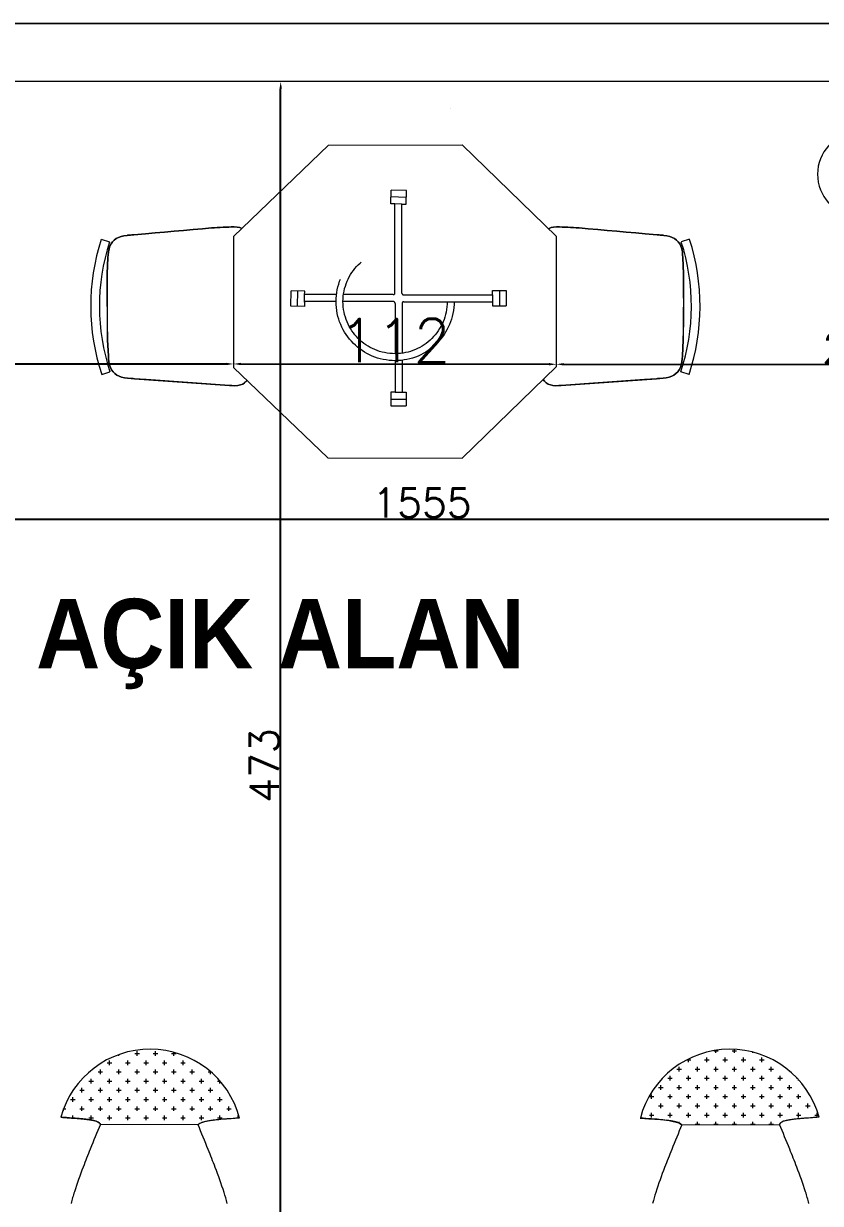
# Model space of a CAD drawing. Extents: x 3270 to 6851, y -140 to 2884.
# Drawn here: x 5213.2 to 5488.6, y 1090.2 to 1497.7 of the extents above; entities that cross this region are included whole.
import ezdxf
from ezdxf.enums import TextEntityAlignment as Align

# ---------------------------------------------------------------- set-up
doc = ezdxf.new("R2010")
doc.units = 0
doc.header["$LTSCALE"] = 20
doc.linetypes.add('ACAD_ISO03W100', pattern=[30, 12, -18])
doc.layers.get('0').update_dxf_attribs({"linetype": 'CONTINUOUS', "lineweight": 15})
doc.layers.get('DEFPOINTS').update_dxf_attribs({"linetype": 'CONTINUOUS'})
for name, color, linetype, lineweight in [('_TOLAN_gorunus 3', 251, 'CONTINUOUS', 5), ('Ö-MOBİLYA', 31, 'CONTINUOUS', 18), ('ölçü', 102, 'CONTINUOUS', 15)]:
    doc.layers.add(name, color=color, linetype=linetype, lineweight=lineweight)
doc.layers.add('Kıtc-006 Yazı 001', color=1, linetype='CONTINUOUS')
doc.layers.add('M-LAMBA', color=7, linetype='CONTINUOUS', lineweight=18, true_color=0x50ba12)
doc.styles.get("Standard").update_dxf_attribs({"font": 'txttw.shx'})
doc.styles.add('style1', font='', dxfattribs={"width": 5, "height": 5})
doc.styles.get('style1').set_extended_font_data('Arial Black')
doc.dimstyles.new('ISO-25', dxfattribs={"dimtxt": 15, "dimasz": 2.5, "dimexe": 1.25, "dimexo": 0.625, "dimtad": 1, "dimdec": 0, "dimtxsty": 'Standard', "dimcen": 2.5, "dimse1": 1, "dimse2": 1, "dimadec": 0, "dimazin": 0, "dimtfac": 1, "dimtdec": 0, "dimtmove": 0, "dimatfit": 3, "dimfxl": 1, "dimarcsym": 0})
doc.dimstyles.new('YAZI', dxfattribs={"dimtxt": 10, "dimasz": 2.5, "dimexe": 1.25, "dimexo": 0.625, "dimtad": 1, "dimdec": 0, "dimtxsty": 'Standard', "dimcen": 2.5, "dimse1": 1, "dimse2": 1, "dimclrd": 256, "dimclrt": 256, "dimadec": 0, "dimazin": 0, "dimtfac": 1, "dimtdec": 0, "dimtmove": 0, "dimatfit": 3, "dimfxl": 1, "dimarcsym": 0})

# ---------------------------------------------------------------- blocks, each defined once
blk = doc.blocks.new('*D110')
at = {"layer": 'DEFPOINTS', "color": 0, "transparency": 16777216}
for p in [(5076.14, 1380.71), (5285.74, 1380.18), (5285.74, 1380.18)]:
    blk.add_point(p, dxfattribs=at)
at = {"layer": 'ölçü', "lineweight": -2, "transparency": 16777216}
blk.add_line((5078.64, 1380.35), (5283.24, 1380.18), dxfattribs=at)
at = {"layer": 'ölçü', "transparency": 16777216}
for points in [[(5078.64, 1380.77), (5078.64, 1379.93), (5076.14, 1380.35)], [(5283.24, 1380.6), (5283.24, 1379.76), (5285.74, 1380.18)]]:
    blk.add_solid(points, dxfattribs=at)
at = {"layer": 'ölçü', "transparency": 16777216, "insert": (5180.94, 1385.89), "char_height": 10, "attachment_point": 5, "rotation": 359.9518}
blk.add_mtext('210', dxfattribs=at)
blk = doc.blocks.new('*D111')
at = {"layer": 'DEFPOINTS', "color": 0, "transparency": 16777216}
for p in [(5285.74, 1380.18), (5397.32, 1380.08), (5397.33, 1380.71)]:
    blk.add_point(p, dxfattribs=at)
at = {"layer": 'ölçü', "color": 0, "lineweight": -2, "transparency": 16777216}
blk.add_line((5288.24, 1380.18), (5394.82, 1380.09), dxfattribs=at)
at = {"layer": 'ölçü', "color": 0, "transparency": 16777216}
for points in [[(5288.24, 1380.59), (5288.24, 1379.76), (5285.74, 1380.18)], [(5394.83, 1380.5), (5394.82, 1379.67), (5397.32, 1380.08)]]:
    blk.add_solid(points, dxfattribs=at)
at = {"layer": 'ölçü', "color": 0, "transparency": 16777216, "insert": (5341.54, 1388.26), "char_height": 15, "attachment_point": 5, "rotation": 359.9518}
blk.add_mtext('112', dxfattribs=at)
blk = doc.blocks.new('*D112')
at = {"layer": 'DEFPOINTS', "color": 0, "transparency": 16777216}
for p in [(5397.33, 1380.71), (5606.93, 1379.91), (5606.92, 1377.25)]:
    blk.add_point(p, dxfattribs=at)
at = {"layer": 'ölçü', "lineweight": -2, "transparency": 16777216}
blk.add_line((5399.82, 1380.08), (5604.43, 1379.91), dxfattribs=at)
at = {"layer": 'ölçü', "transparency": 16777216}
for points in [[(5399.83, 1380.5), (5399.82, 1379.66), (5397.32, 1380.08)], [(5604.43, 1380.33), (5604.43, 1379.49), (5606.93, 1379.91)]]:
    blk.add_solid(points, dxfattribs=at)
at = {"layer": 'ölçü', "transparency": 16777216, "insert": (5502.13, 1385.62), "char_height": 10, "attachment_point": 5, "rotation": 359.9518}
blk.add_mtext('210', dxfattribs=at)
blk = doc.blocks.new('*D137')
at = {"layer": 'DEFPOINTS', "color": 0, "transparency": 16777216}
for p in [(4573.38, 1350.41), (6128.38, 1350.41), (6128.38, 1326.58)]:
    blk.add_point(p, dxfattribs=at)
at = {"layer": 'ölçü', "lineweight": -2, "transparency": 16777216}
blk.add_line((4575.88, 1326.58), (6125.88, 1326.58), dxfattribs=at)
at = {"layer": 'ölçü', "transparency": 16777216}
for points in [[(4575.88, 1327), (4575.88, 1326.16), (4573.38, 1326.58)], [(6125.88, 1327), (6125.88, 1326.16), (6128.38, 1326.58)]]:
    blk.add_solid(points, dxfattribs=at)
at = {"layer": 'ölçü', "transparency": 16777216, "insert": (5350.88, 1332.2), "char_height": 10, "attachment_point": 5}
blk.add_mtext('1555', dxfattribs=at)
blk = doc.blocks.new('*D154')
at = {"layer": 'DEFPOINTS', "color": 0, "transparency": 16777216}
for p in [(5302.05, 1477.74), (5302.05, 1477.74), (5302.05, 1005.24)]:
    blk.add_point(p, dxfattribs=at)
at = {"layer": 'ölçü', "lineweight": -2, "transparency": 16777216}
blk.add_line((5302.05, 1007.74), (5302.05, 1475.24), dxfattribs=at)
at = {"layer": 'ölçü', "transparency": 16777216}
for points in [[(5301.64, 1475.24), (5302.47, 1475.24), (5302.05, 1477.74)], [(5301.64, 1007.74), (5302.47, 1007.74), (5302.05, 1005.24)]]:
    blk.add_solid(points, dxfattribs=at)
at = {"layer": 'ölçü', "transparency": 16777216, "insert": (5296.43, 1241.49), "char_height": 10, "attachment_point": 5, "rotation": 90}
blk.add_mtext('473', dxfattribs=at)

msp = doc.modelspace()

# ---------------------------------------------------------------- linework, layer by layer
for p, q in [((4573.38, 1497.74), (6148.38, 1497.74)), ((4573.38, 1497.74), (6148.38, 1497.74)), ((6148.38, 1497.74), (4573.38, 1497.74)), ((4678.38, 1497.74), (6032.42, 1497.74)), ((6128.38, 1477.74), (4573.38, 1477.74))]:
    msp.add_line(p, q)
at = {"layer": '_TOLAN_gorunus 3'}
msp.add_line((5360.88, 1468.4), (5360.88, 1468.4), dxfattribs=at)
at = {"layer": 'M-LAMBA'}
msp.add_arc((5502.09, 1445.7), 14.52, 94.8325, 265.1545, dxfattribs=at)
at = {"layer": 'Ö-MOBİLYA'}
for p, q in [((5285.76, 1424.21), (5318.6, 1455.7)), ((5318.6, 1455.7), (5364.79, 1455.85)), ((5364.79, 1455.85), (5397.33, 1424.2)), ((5340.1, 1435.5), (5340.25, 1440.25)), ((5345.54, 1440.08), (5340.25, 1440.25)), ((5342.14, 1440.2), (5342.14, 1440.21)), ((5343.63, 1440.15), (5343.63, 1440.16)), ((5343.95, 1440.13), (5343.95, 1440.14)), ((5344.46, 1440.13), (5344.46, 1440.14)), ((5345.39, 1435.34), (5345.54, 1440.08)), ((5345.47, 1437.71), (5340.18, 1437.88)), ((5343.95, 1435.39), (5341.55, 1435.47)), ((5240.04, 1423.23, 105.84), (5242.89, 1422.31, 105.84)), ((5285.76, 1424.21), (5285.72, 1378.92)), ((5397.33, 1379.28), (5397.33, 1424.2)), ((5443.35, 1423.23, 105.84), (5440.5, 1422.31, 105.84)), ((5305.51, 1400.19), (5305.63, 1405.48)), ((5305.56, 1402.55), (5305.55, 1402.55)), ((5305.6, 1404.03), (5305.59, 1404.03)), ((5310.38, 1405.37), (5305.63, 1405.48)), ((5307.88, 1400.13), (5308, 1405.43)), ((5310.27, 1401.52), (5310.33, 1403.92)), ((5375.25, 1405.52), (5380, 1405.52)), ((5375.27, 1404.07), (5375.27, 1401.67)), ((5377.63, 1405.52), (5377.63, 1400.23)), ((5380, 1405.52), (5380, 1400.23)), ((5380, 1404.07), (5380.01, 1404.07)), ((5380, 1404.07), (5380.01, 1404.07)), ((5310.25, 1400.08), (5305.51, 1400.19)), ((5305.54, 1401.72), (5305.53, 1401.72)), ((5375.25, 1400.23), (5380, 1400.23)), ((5380, 1401.67), (5380.01, 1401.67)), ((5380, 1401.67), (5380.01, 1401.67)), ((5343.99, 1381.46), (5343.99, 1370.4)), ((5240.22, 1376.57, 105.84), (5243.06, 1377.52, 105.84)), ((5285.72, 1378.92), (5318.32, 1347.73)), ((5341.59, 1381.32), (5341.59, 1370.4)), ((5364.83, 1347.61), (5397.33, 1379.28)), ((5443.17, 1376.57, 105.84), (5440.33, 1377.52, 105.84)), ((5340.14, 1370.41), (5340.14, 1365.67)), ((5341.59, 1370.4), (5343.99, 1370.4)), ((5345.44, 1370.41), (5345.44, 1365.67)), ((5340.14, 1368.04), (5345.44, 1368.04)), ((5340.14, 1365.67), (5345.44, 1365.67)), ((5341.59, 1365.67), (5341.59, 1365.66)), ((5343.99, 1365.67), (5343.99, 1365.66)), ((5318.32, 1347.73), (5364.83, 1347.61)), ((5246.09, 1141.22), (5246.09, 1141.62)), ((5251.64, 1142.01), (5253.23, 1142.01)), ((5252.44, 1141.22), (5252.44, 1142.81)), ((5257.99, 1142.01), (5259.58, 1142.01)), ((5258.79, 1141.22), (5258.79, 1142.81)), ((5264.34, 1142.01), (5265.93, 1142.01)), ((5265.14, 1141.22), (5265.14, 1142.44)), ((5451.69, 1142.99), (5453.28, 1142.99)), ((5452.48, 1142.2), (5452.48, 1143.15)), ((5458.04, 1142.99), (5459.63, 1142.99)), ((5458.83, 1142.2), (5458.83, 1143.47)), ((5465.18, 1142.2), (5465.18, 1142.52)), ((5242.12, 1138.84), (5243.7, 1138.84)), ((5242.91, 1138.04), (5242.91, 1139.63)), ((5248.47, 1138.84), (5250.05, 1138.84)), ((5249.26, 1138.04), (5249.26, 1139.63)), ((5254.82, 1138.84), (5256.4, 1138.84)), ((5255.61, 1138.04), (5255.61, 1139.63)), ((5261.17, 1138.84), (5262.75, 1138.84)), ((5261.96, 1138.04), (5261.96, 1139.63)), ((5267.52, 1138.84), (5269.1, 1138.84)), ((5268.31, 1138.04), (5268.31, 1139.63)), ((5274.66, 1138.04), (5274.66, 1138.14)), ((5439.78, 1135.85), (5439.78, 1137.44)), ((5442.35, 1139.82), (5443.75, 1139.82)), ((5442.96, 1139.02), (5442.96, 1140.13)), ((5446.13, 1135.85), (5446.13, 1137.44)), ((5448.52, 1139.82), (5450.1, 1139.82)), ((5449.31, 1139.02), (5449.31, 1140.61)), ((5452.48, 1135.85), (5452.48, 1137.44)), ((5454.87, 1139.82), (5456.45, 1139.82)), ((5455.66, 1139.02), (5455.66, 1140.61)), ((5458.83, 1135.85), (5458.83, 1137.44)), ((5461.22, 1139.82), (5462.8, 1139.82)), ((5462.01, 1139.02), (5462.01, 1140.61)), ((5465.18, 1135.85), (5465.18, 1137.44)), ((5467.57, 1139.82), (5469.15, 1139.82)), ((5468.36, 1139.02), (5468.36, 1140.61)), ((5471.53, 1135.85), (5471.53, 1137.44)), ((5236.56, 1131.69), (5236.56, 1133.28)), ((5238.94, 1135.66), (5240.53, 1135.66)), ((5239.74, 1134.87), (5239.74, 1136.46)), ((5242.91, 1131.69), (5242.91, 1133.28)), ((5245.29, 1135.66), (5246.88, 1135.66)), ((5246.09, 1134.87), (5246.09, 1136.46)), ((5249.26, 1131.69), (5249.26, 1133.28)), ((5251.64, 1135.66), (5253.23, 1135.66)), ((5252.44, 1134.87), (5252.44, 1136.46)), ((5255.61, 1131.69), (5255.61, 1133.28)), ((5257.99, 1135.66), (5259.58, 1135.66)), ((5258.79, 1134.87), (5258.79, 1136.46)), ((5261.96, 1131.69), (5261.96, 1133.28)), ((5264.34, 1135.66), (5265.93, 1135.66)), ((5265.14, 1134.87), (5265.14, 1136.46)), ((5268.31, 1131.69), (5268.31, 1133.28)), ((5270.69, 1135.66), (5272.28, 1135.66)), ((5271.49, 1134.87), (5271.49, 1136.46)), ((5274.66, 1131.69), (5274.66, 1133.28)), ((5277.04, 1135.66), (5277.91, 1135.66)), ((5277.84, 1134.87), (5277.84, 1135.73)), ((5435.82, 1133.47), (5437.4, 1133.47)), ((5436.61, 1132.67), (5436.61, 1134.26)), ((5438.99, 1136.64), (5440.58, 1136.64)), ((5442.17, 1133.47), (5443.75, 1133.47)), ((5442.96, 1132.67), (5442.96, 1134.26)), ((5445.34, 1136.64), (5446.93, 1136.64)), ((5448.52, 1133.47), (5450.1, 1133.47)), ((5449.31, 1132.67), (5449.31, 1134.26)), ((5451.69, 1136.64), (5453.28, 1136.64)), ((5454.87, 1133.47), (5456.45, 1133.47)), ((5455.66, 1132.67), (5455.66, 1134.26)), ((5458.04, 1136.64), (5459.63, 1136.64)), ((5461.22, 1133.47), (5462.8, 1133.47)), ((5462.01, 1132.67), (5462.01, 1134.26)), ((5464.39, 1136.64), (5465.98, 1136.64)), ((5467.57, 1133.47), (5469.15, 1133.47)), ((5468.36, 1132.67), (5468.36, 1134.26)), ((5470.74, 1136.64), (5472.33, 1136.64)), ((5473.92, 1133.47), (5475.5, 1133.47)), ((5474.71, 1132.67), (5474.71, 1134.26)), ((5477.88, 1135.85), (5477.88, 1135.99)), ((5480.27, 1133.47), (5480.56, 1133.47)), ((5481.06, 1132.67), (5481.06, 1132.92)), ((5232.59, 1129.31), (5234.18, 1129.31)), ((5233.39, 1128.52), (5233.39, 1130.11)), ((5235.77, 1132.49), (5237.35, 1132.49)), ((5238.94, 1129.31), (5240.53, 1129.31)), ((5239.74, 1128.52), (5239.74, 1130.11)), ((5242.12, 1132.49), (5243.7, 1132.49)), ((5245.29, 1129.31), (5246.88, 1129.31)), ((5246.09, 1128.52), (5246.09, 1130.11)), ((5248.47, 1132.49), (5250.05, 1132.49)), ((5251.64, 1129.31), (5253.23, 1129.31)), ((5252.44, 1128.52), (5252.44, 1130.11)), ((5254.82, 1132.49), (5256.4, 1132.49)), ((5257.99, 1129.31), (5259.58, 1129.31)), ((5258.79, 1128.52), (5258.79, 1130.11)), ((5261.17, 1132.49), (5262.75, 1132.49)), ((5264.34, 1129.31), (5265.93, 1129.31)), ((5265.14, 1128.52), (5265.14, 1130.11)), ((5267.52, 1132.49), (5269.1, 1132.49)), ((5270.69, 1129.31), (5272.28, 1129.31)), ((5271.49, 1128.52), (5271.49, 1130.11)), ((5273.87, 1132.49), (5275.45, 1132.49)), ((5277.04, 1129.31), (5278.63, 1129.31)), ((5277.84, 1128.52), (5277.84, 1130.11)), ((5280.22, 1132.49), (5281.09, 1132.49)), ((5281.01, 1131.69), (5281.01, 1132.58)), ((5283.39, 1129.31), (5283.51, 1129.31)), ((5432.64, 1130.29), (5434.23, 1130.29)), ((5433.43, 1129.5), (5433.43, 1131.09)), ((5438.99, 1130.29), (5440.58, 1130.29)), ((5439.78, 1129.5), (5439.78, 1131.09)), ((5445.34, 1130.29), (5446.93, 1130.29)), ((5446.13, 1129.5), (5446.13, 1131.09)), ((5451.69, 1130.29), (5453.28, 1130.29)), ((5452.48, 1129.5), (5452.48, 1131.09)), ((5458.04, 1130.29), (5459.63, 1130.29)), ((5458.83, 1129.5), (5458.83, 1131.09)), ((5464.39, 1130.29), (5465.98, 1130.29)), ((5465.18, 1129.5), (5465.18, 1131.09)), ((5470.74, 1130.29), (5472.33, 1130.29)), ((5471.53, 1129.5), (5471.53, 1131.09)), ((5477.09, 1130.29), (5478.68, 1130.29)), ((5477.88, 1129.5), (5477.88, 1131.09)), ((5229.42, 1126.14), (5231, 1126.14)), ((5230.21, 1125.34), (5230.21, 1126.93)), ((5235.77, 1126.14), (5237.35, 1126.14)), ((5236.56, 1125.34), (5236.56, 1126.93)), ((5242.12, 1126.14), (5243.7, 1126.14)), ((5242.91, 1125.34), (5242.91, 1126.93)), ((5248.47, 1126.14), (5250.05, 1126.14)), ((5249.26, 1125.34), (5249.26, 1126.93)), ((5254.82, 1126.14), (5256.4, 1126.14)), ((5255.61, 1125.34), (5255.61, 1126.93)), ((5261.17, 1126.14), (5262.75, 1126.14)), ((5261.96, 1125.34), (5261.96, 1126.93)), ((5267.52, 1126.14), (5269.1, 1126.14)), ((5268.31, 1125.34), (5268.31, 1126.93)), ((5273.87, 1126.14), (5275.45, 1126.14)), ((5274.66, 1125.34), (5274.66, 1126.93)), ((5280.22, 1126.14), (5281.8, 1126.14)), ((5281.01, 1125.34), (5281.01, 1126.93)), ((5429.47, 1127.12), (5431.05, 1127.12)), ((5430.26, 1126.32), (5430.26, 1127.91)), ((5433.43, 1123.15), (5433.43, 1124.74)), ((5435.82, 1127.12), (5437.4, 1127.12)), ((5436.61, 1126.32), (5436.61, 1127.91)), ((5439.78, 1123.15), (5439.78, 1124.74)), ((5442.17, 1127.12), (5443.75, 1127.12)), ((5442.96, 1126.32), (5442.96, 1127.91)), ((5446.13, 1123.15), (5446.13, 1124.74)), ((5448.52, 1127.12), (5450.1, 1127.12)), ((5449.31, 1126.32), (5449.31, 1127.91)), ((5452.48, 1123.15), (5452.48, 1124.74)), ((5454.87, 1127.12), (5456.45, 1127.12)), ((5455.66, 1126.32), (5455.66, 1127.91)), ((5458.83, 1123.15), (5458.83, 1124.74)), ((5461.22, 1127.12), (5462.8, 1127.12)), ((5462.01, 1126.32), (5462.01, 1127.91)), ((5465.18, 1123.15), (5465.18, 1124.74)), ((5467.57, 1127.12), (5469.15, 1127.12)), ((5468.36, 1126.32), (5468.36, 1127.91)), ((5471.53, 1123.15), (5471.53, 1124.74)), ((5473.92, 1127.12), (5475.5, 1127.12)), ((5474.71, 1126.32), (5474.71, 1127.91)), ((5477.88, 1123.15), (5477.88, 1124.74)), ((5480.27, 1127.12), (5481.85, 1127.12)), ((5481.06, 1126.32), (5481.06, 1127.91)), ((5484.23, 1123.15), (5484.23, 1124.74)), ((5227.04, 1122.96), (5227.83, 1122.96)), ((5227.04, 1122.17), (5227.04, 1122.96)), ((5232.59, 1122.96), (5234.18, 1122.96)), ((5233.39, 1122.17), (5233.39, 1123.76)), ((5238.94, 1122.96), (5240.53, 1122.96)), ((5239.74, 1122.17), (5239.74, 1123.76)), ((5245.29, 1122.96), (5246.88, 1122.96)), ((5246.09, 1122.17), (5246.09, 1123.76)), ((5251.64, 1122.96), (5253.23, 1122.96)), ((5252.44, 1122.17), (5252.44, 1123.76)), ((5257.99, 1122.96), (5259.58, 1122.96)), ((5258.79, 1122.17), (5258.79, 1123.76)), ((5264.34, 1122.96), (5265.93, 1122.96)), ((5265.14, 1122.17), (5265.14, 1123.76)), ((5270.69, 1122.96), (5272.28, 1122.96)), ((5271.49, 1122.17), (5271.49, 1123.76)), ((5277.04, 1122.96), (5278.63, 1122.96)), ((5277.84, 1122.17), (5277.84, 1123.76)), ((5283.39, 1122.96), (5284.98, 1122.96)), ((5284.19, 1122.17), (5284.19, 1123.76)), ((5427.79, 1123.94), (5427.88, 1123.94)), ((5429.47, 1120.77), (5431.05, 1120.77)), ((5430.26, 1119.97), (5430.26, 1121.56)), ((5432.64, 1123.94), (5434.23, 1123.94)), ((5435.82, 1120.77), (5437.4, 1120.77)), ((5436.61, 1119.97), (5436.61, 1121.56)), ((5438.99, 1123.94), (5440.58, 1123.94)), ((5442.17, 1120.77), (5443.75, 1120.77)), ((5442.96, 1119.97), (5442.96, 1121.56)), ((5445.34, 1123.94), (5446.93, 1123.94)), ((5448.52, 1120.77), (5450.1, 1120.77)), ((5449.31, 1119.97), (5449.31, 1121.56)), ((5451.69, 1123.94), (5453.28, 1123.94)), ((5454.87, 1120.77), (5456.45, 1120.77)), ((5455.66, 1119.97), (5455.66, 1121.56)), ((5458.04, 1123.94), (5459.63, 1123.94)), ((5461.22, 1120.77), (5462.8, 1120.77)), ((5462.01, 1119.97), (5462.01, 1121.56)), ((5464.39, 1123.94), (5465.98, 1123.94)), ((5467.57, 1120.77), (5469.15, 1120.77)), ((5468.36, 1119.97), (5468.36, 1121.56)), ((5470.74, 1123.94), (5472.33, 1123.94)), ((5473.92, 1120.77), (5475.5, 1120.77)), ((5474.71, 1119.97), (5474.71, 1121.56)), ((5477.09, 1123.94), (5478.68, 1123.94)), ((5480.27, 1120.77), (5481.85, 1120.77)), ((5481.06, 1119.97), (5481.06, 1121.56)), ((5483.44, 1123.94), (5485.03, 1123.94)), ((5486.62, 1120.77), (5487.91, 1120.77)), ((5487.41, 1119.97), (5487.41, 1121.56)), ((5229.42, 1119.79), (5231, 1119.79)), ((5230.21, 1119.7), (5230.21, 1120.58)), ((5235.77, 1119.79), (5237.35, 1119.79)), ((5236.56, 1119.01), (5236.56, 1120.58)), ((5273.51, 1117.39, 33.61), (5239.74, 1117.55, 32.32)), ((5273.51, 1117.39), (5239.74, 1117.55)), ((5273.51, 1117.39), (5239.74, 1117.55)), ((5242.12, 1119.79), (5243.7, 1119.79)), ((5242.91, 1118.99), (5242.91, 1120.58)), ((5248.47, 1119.79), (5250.05, 1119.79)), ((5249.26, 1118.99), (5249.26, 1120.58)), ((5254.82, 1119.79), (5256.4, 1119.79)), ((5255.61, 1118.99), (5255.61, 1120.58)), ((5261.17, 1119.79), (5262.75, 1119.79)), ((5261.96, 1118.99), (5261.96, 1120.58)), ((5267.52, 1119.79), (5269.1, 1119.79)), ((5268.31, 1118.99), (5268.31, 1120.58)), ((5271.49, 1117.4), (5271.49, 1117.41)), ((5273.87, 1119.79), (5275.45, 1119.79)), ((5274.66, 1118.99), (5274.66, 1120.58)), ((5280.22, 1119.79), (5281.8, 1119.79)), ((5281.01, 1119.19), (5281.01, 1120.58)), ((5286.57, 1119.79), (5287.84, 1119.79)), ((5287.36, 1119.68), (5287.36, 1120.58)), ((5439.78, 1118), (5439.78, 1118.39)), ((5440.45, 1117.59), (5440.58, 1117.59)), ((5440.69, 1117.39, 33.61), (5474.46, 1117.55, 32.32)), ((5440.69, 1117.39), (5474.46, 1117.55)), ((5440.69, 1117.39), (5474.46, 1117.55)), ((5445.34, 1117.59), (5446.93, 1117.59)), ((5446.13, 1117.42), (5446.13, 1118.39)), ((5451.69, 1117.59), (5453.28, 1117.59)), ((5452.48, 1117.45), (5452.48, 1118.39)), ((5458.04, 1117.59), (5459.63, 1117.59)), ((5458.83, 1117.48), (5458.83, 1118.39)), ((5464.39, 1117.59), (5465.98, 1117.59)), ((5465.18, 1117.51), (5465.18, 1118.39)), ((5470.74, 1117.59), (5472.33, 1117.59)), ((5471.53, 1117.54), (5471.53, 1118.39))]:
    msp.add_line(p, q, dxfattribs=at)
at = {"layer": 'Ö-MOBİLYA', "linetype": 'ACAD_ISO03W100', "ltscale": 0.3}
for p, q in [((5341.55, 1404.72), (5341.55, 1435.47)), ((5343.95, 1404.67), (5343.95, 1435.39)), ((5321.33, 1404.12), (5310.34, 1404.12)), ((5340.95, 1404.12), (5323.75, 1404.12)), ((5344.55, 1404.07), (5375.27, 1404.07)), ((5321.19, 1401.72), (5310.28, 1401.72)), ((5340.99, 1401.72), (5323.59, 1401.72)), ((5341.59, 1401.12), (5341.59, 1383.72)), ((5343.99, 1401.07), (5343.99, 1383.88)), ((5344.59, 1401.67), (5375.27, 1401.67))]:
    msp.add_line(p, q, dxfattribs=at)
at = {"layer": 'Ö-MOBİLYA'}
for points in [[(5341.55, 1435.47), (5340.1, 1435.5)], [(5343.95, 1435.39), (5345.39, 1435.34)], [(5310.33, 1403.92), (5310.38, 1405.37)], [(5375.27, 1404.07), (5375.25, 1405.52)], [(5310.27, 1401.52), (5310.25, 1400.08)], [(5375.27, 1401.67), (5375.25, 1400.23)], [(5341.59, 1370.4), (5340.14, 1370.41)], [(5343.99, 1370.4), (5345.44, 1370.41)]]:
    msp.add_lwpolyline(points, dxfattribs=at)
at = {"layer": 'Ö-MOBİLYA', "linetype": 'ACAD_ISO03W100', "ltscale": 0.3}
for radius in [20.4, 18]:
    msp.add_circle((5341.59, 1401.72), radius, dxfattribs=at)
at = {"layer": 'Ö-MOBİLYA'}
for centre, radius, start, end in [((5311.33, 1400.17, 105.84), 74.93, 162.0777, 198.361), ((5311.33, 1400.17, 105.84), 71.93, 162.0777, 198.361), ((5372.06, 1400.17, 105.84), 71.93, 341.639, 17.9223), ((5372.06, 1400.17, 105.84), 74.93, 341.639, 17.9223), ((5256.92, 1111.51, 97.96), 32, 14.865, 164.6094), ((5256.92, 1111.51), 32, 14.865, 164.6094), ((5256.92, 1111.51), 32, 14.865, 164.6094), ((5457.28, 1111.51, 97.96), 32, 15.3906, 165.135), ((5457.28, 1111.51), 32, 15.3906, 165.135), ((5457.28, 1111.51), 32, 15.3906, 165.135), ((5186.16, 532.47), 588.88, 85.72734, 86.11404), ((5186.16, 532.47), 588.88, 85.72734, 86.11404), ((5217.24, 950.31), 169.89, 85.0814, 85.6825), ((5218.69, 968.88), 151.27, 84.7209, 85.7016), ((5224.39, 1032.62), 87.27, 83.652, 85.1275), ((5225.46, 1043.01), 76.83, 83.1114, 84.6624), ((5228.81, 1071.62), 48.02, 81.6331, 83.7399), ((5229.65, 1077.89), 41.7, 80.8545, 83.0799), ((5231.59, 1090.59), 28.85, 79.7545, 81.6245), ((6250.68, 698.09), 1094.51, 157.46532, 157.94895), ((5232.9, 1098.15), 21.17, 77.4937, 80.8074), ((5233.52, 1101.24), 18.03, 77.3105, 79.7762), ((5235.09, 1108.16), 10.93, 74.0392, 77.3418), ((5235.09, 1108.16), 10.93, 74.0392, 77.3418), ((5236.32, 1112.46), 6.46, 69.6113, 74.0821), ((5236.32, 1112.46), 6.46, 69.6113, 74.0821), ((5237.26, 1114.96), 3.79, 63.6255, 69.6613), ((5237.26, 1114.96), 3.79, 63.6255, 69.6613), ((5237.92, 1116.3), 2.29, 55.7654, 63.6573), ((5237.92, 1116.3), 2.29, 55.7654, 63.6573), ((5238.47, 1117.07), 1.35, 32.4974, 56.5012), ((5238.45, 1117.05), 1.38, 28.8739, 56.273), ((5237.5, 1116.47), 2.48, 25.6787, 32.0488), ((5237.8, 1116.63), 2.14, 25.3415, 30.2195), ((5277.41, 1112.96), 5.9, 129.0971, 131.3444), ((5276.89, 1113.57), 5.11, 128.9227, 131.5188), ((4262.57, 697.93), 1094.51, 22.05105, 22.53468), ((5275.82, 1114.96), 3.35, 112.1653, 129.593), ((5275.78, 1115.01), 3.29, 120.6383, 129.6852), ((5276.04, 1114.53), 3.83, 112.6975, 120.1982), ((5277.02, 1112.1), 6.45, 106.5664, 112.4734), ((5277.02, 1112.1), 6.45, 106.5664, 112.4734), ((5278.62, 1106.65), 12.13, 102.2297, 106.4401), ((5278.62, 1106.65), 12.13, 102.2297, 106.4401), ((5280.9, 1095.97), 23.05, 99.222, 102.1563), ((5280.9, 1095.97), 23.05, 99.222, 102.1563), ((5283.99, 1076.76), 42.51, 97.1116, 99.1758), ((5283.99, 1076.76), 42.51, 97.1116, 99.1758), ((5288.52, 1039.73), 79.81, 95.1198, 97.0526), ((5288.52, 1039.73), 79.81, 95.1198, 97.0526), ((5296.84, 947.41), 172.51, 94.2831, 95.1363), ((5296.84, 947.41), 172.51, 94.2831, 95.1363), ((5332.69, 465.18), 656.07, 93.91861, 94.25962), ((5332.69, 465.18), 656.07, 93.91861, 94.25962), ((5381.51, 465.18), 656.07, 85.74038, 86.08139), ((5381.51, 465.18), 656.07, 85.74038, 86.08139), ((5417.36, 947.41), 172.51, 84.8637, 85.7169), ((5417.36, 947.41), 172.51, 84.8637, 85.7169), ((5425.68, 1039.73), 79.81, 82.9474, 84.8802), ((5425.68, 1039.73), 79.81, 82.9474, 84.8802), ((5430.21, 1076.76), 42.51, 80.8242, 82.8884), ((5430.21, 1076.76), 42.51, 80.8242, 82.8884), ((5433.3, 1095.97), 23.05, 77.8437, 80.778), ((5433.3, 1095.97), 23.05, 77.8437, 80.778), ((6451.63, 697.93), 1094.51, 157.46532, 157.94895), ((5435.58, 1106.65), 12.13, 73.5599, 77.7703), ((5435.58, 1106.65), 12.13, 73.5599, 77.7703), ((5437.18, 1112.1), 6.45, 67.5266, 73.4336), ((5437.18, 1112.1), 6.45, 67.5266, 73.4336), ((5438.38, 1114.96), 3.35, 50.407, 67.8347), ((5438.16, 1114.53), 3.83, 59.8018, 67.3025), ((5438.42, 1115.01), 3.29, 50.3148, 59.3617), ((5436.79, 1112.96), 5.9, 48.6556, 50.9029), ((5437.3, 1113.57), 5.11, 48.4812, 51.0773), ((5476.7, 1116.47), 2.48, 147.9512, 154.3213), ((5476.39, 1116.63), 2.14, 149.7805, 154.6585), ((4463.52, 698.09), 1094.51, 22.05105, 22.53468), ((5475.75, 1117.05), 1.38, 123.727, 151.1261), ((5475.73, 1117.07), 1.35, 123.4988, 147.5026), ((5476.28, 1116.3), 2.29, 116.3427, 124.2346), ((5476.28, 1116.3), 2.29, 116.3427, 124.2346), ((5476.94, 1114.96), 3.79, 110.3387, 116.3745), ((5476.94, 1114.96), 3.79, 110.3387, 116.3745), ((5477.88, 1112.46), 6.46, 105.9179, 110.3887), ((5477.88, 1112.46), 6.46, 105.9179, 110.3887), ((5479.11, 1108.16), 10.93, 102.6582, 105.9608), ((5479.11, 1108.16), 10.93, 102.6582, 105.9608), ((5481.3, 1098.15), 21.17, 99.1926, 102.5063), ((5480.68, 1101.24), 18.03, 100.2238, 102.6895), ((5482.61, 1090.59), 28.85, 98.3755, 100.2455), ((5484.55, 1077.89), 41.7, 96.9201, 99.1455), ((5485.39, 1071.62), 48.02, 96.2601, 98.3669), ((5488.74, 1043.01), 76.83, 95.3376, 96.8886), ((5489.81, 1032.62), 87.27, 94.8725, 96.348), ((5495.51, 968.88), 151.27, 94.2984, 95.2791), ((5496.96, 950.31), 169.89, 94.3175, 94.9186), ((5528.04, 532.47), 588.88, 93.88596, 94.27266), ((5528.04, 532.47), 588.88, 93.88596, 94.27266), ((5576.79, 971.37), 367.31, 157.9951, 159.0338), ((4936.46, 971.22), 367.31, 20.9662, 22.0049), ((5777.74, 971.22), 367.31, 157.9951, 159.0338), ((5137.41, 971.37), 367.31, 20.9662, 22.0049), ((5379.69, 1046.41), 156.42, 158.8654, 162.2021), ((5133.55, 1046.25), 156.42, 17.7979, 21.1346), ((5580.65, 1046.25), 156.42, 158.8654, 162.2021), ((5334.51, 1046.41), 156.42, 17.7979, 21.1346), ((5299.6, 1072.16), 72.29, 162.2345, 165.5139), ((5213.65, 1072), 72.29, 14.6156, 17.7655), ((5500.55, 1072), 72.29, 162.2345, 165.3844), ((5414.6, 1072.16), 72.29, 14.4861, 17.7655)]:
    msp.add_arc(centre, radius, start, end, dxfattribs=at)
at = {"layer": 'Ö-MOBİLYA', "linetype": 'ACAD_ISO03W100', "ltscale": 0.3}
for centre, start, end in [((5340.95, 1404.72), 270, 0), ((5344.55, 1404.67), 180, 270), ((5340.99, 1401.12), 0, 90), ((5344.59, 1401.07), 90, 180)]:
    msp.add_arc(centre, 0.6, start, end, dxfattribs=at)
at = {"layer": 'Ö-MOBİLYA'}
for points in [[(5226.07, 1120, 97.96), (5231.76, 1119.58, 86.77), (5239.74, 1117.55, 32.32)], [(5287.86, 1119.72, 97.96), (5282.16, 1119.29, 86.77), (5273.51, 1117.39, 33.61)], [(5426.34, 1119.72, 97.96), (5432.04, 1119.29, 86.77), (5440.69, 1117.39, 33.61)], [(5488.13, 1120, 97.96), (5482.44, 1119.58, 86.77), (5474.46, 1117.55, 32.32)]]:
    msp.add_spline(points, degree=3, dxfattribs=at)
for points in [[(5265.21, 1426, 76.48), (5268.5, 1426.28, 76.69), (5268.5, 1426.28, 76.23), (5265.21, 1426, 76.02)], [(5268.5, 1426.28, 76.69), (5271.78, 1426.57, 76.93), (5271.78, 1426.57, 76.46), (5268.5, 1426.28, 76.23)], [(5271.78, 1426.57, 76.93), (5275.05, 1426.87, 77.2), (5275.05, 1426.87, 76.73), (5271.78, 1426.57, 76.46)], [(5275.05, 1426.87, 77.2), (5278.19, 1427.15, 77.47), (5278.19, 1427.15, 77.01), (5275.05, 1426.87, 76.73)], [(5278.19, 1427.15, 77.47), (5279.17, 1427.23, 77.52), (5279.17, 1427.23, 77.06), (5278.19, 1427.15, 77.01)], [(5279.17, 1427.23, 77.52), (5280.16, 1427.3, 77.56), (5280.16, 1427.3, 77.09), (5279.17, 1427.23, 77.06)], [(5280.16, 1427.3, 77.56), (5281.15, 1427.36, 77.58), (5281.15, 1427.36, 77.12), (5280.16, 1427.3, 77.09)], [(5281.15, 1427.36, 77.58), (5282.13, 1427.41, 77.59), (5282.13, 1427.41, 77.13), (5281.15, 1427.36, 77.12)], [(5282.13, 1427.41, 77.59), (5283.12, 1427.45, 77.59), (5283.12, 1427.45, 77.13), (5282.13, 1427.41, 77.13)], [(5283.12, 1427.45, 77.59), (5284.11, 1427.47, 77.58), (5284.11, 1427.47, 77.12), (5283.12, 1427.45, 77.13)], [(5284.11, 1427.47, 77.58), (5284.94, 1427.49, 77.56), (5284.94, 1427.49, 77.1), (5284.11, 1427.47, 77.12)], [(5286.02, 1427.53, 77), (5284.94, 1427.49, 77.1), (5284.94, 1427.49, 77.56), (5286.02, 1427.53, 77.47)], [(5287.01, 1427.45, 76.91), (5286.02, 1427.53, 77), (5286.02, 1427.53, 77.47), (5287.01, 1427.45, 77.37)], [(5287.9, 1427.26, 76.83), (5287.01, 1427.45, 76.91), (5287.01, 1427.45, 77.37), (5287.9, 1427.26, 77.29)], [(5288.64, 1426.98, 76.75), (5287.9, 1427.26, 76.83), (5287.9, 1427.26, 77.29), (5288.64, 1426.98, 77.21)], [(5394.6, 1426.85), (5395.5, 1427.26, 77.29), (5395.5, 1427.26, 76.83), (5394.6, 1426.85)], [(5395.5, 1427.26, 77.29), (5396.38, 1427.45, 77.37), (5396.38, 1427.45, 76.91), (5395.5, 1427.26, 76.83)], [(5396.38, 1427.45, 77.37), (5397.37, 1427.53, 77.47), (5397.37, 1427.53, 77), (5396.38, 1427.45, 76.91)], [(5397.37, 1427.53, 77.47), (5398.45, 1427.49, 77.56), (5398.45, 1427.49, 77.1), (5397.37, 1427.53, 77)], [(5399.28, 1427.47, 77.12), (5398.45, 1427.49, 77.1), (5398.45, 1427.49, 77.56), (5399.28, 1427.47, 77.58)], [(5400.27, 1427.45, 77.13), (5399.28, 1427.47, 77.12), (5399.28, 1427.47, 77.58), (5400.27, 1427.45, 77.59)], [(5401.26, 1427.41, 77.13), (5400.27, 1427.45, 77.13), (5400.27, 1427.45, 77.59), (5401.26, 1427.41, 77.59)], [(5402.24, 1427.36, 77.12), (5401.26, 1427.41, 77.13), (5401.26, 1427.41, 77.59), (5402.24, 1427.36, 77.58)], [(5403.23, 1427.3, 77.09), (5402.24, 1427.36, 77.12), (5402.24, 1427.36, 77.58), (5403.23, 1427.3, 77.56)], [(5404.22, 1427.23, 77.06), (5403.23, 1427.3, 77.09), (5403.23, 1427.3, 77.56), (5404.22, 1427.23, 77.52)], [(5405.2, 1427.15, 77.01), (5404.22, 1427.23, 77.06), (5404.22, 1427.23, 77.52), (5405.2, 1427.15, 77.47)], [(5408.34, 1426.87, 76.73), (5405.2, 1427.15, 77.01), (5405.2, 1427.15, 77.47), (5408.34, 1426.87, 77.2)], [(5411.61, 1426.57, 76.46), (5408.34, 1426.87, 76.73), (5408.34, 1426.87, 77.2), (5411.61, 1426.57, 76.93)], [(5414.89, 1426.28, 76.23), (5411.61, 1426.57, 76.46), (5411.61, 1426.57, 76.93), (5414.89, 1426.28, 76.69)], [(5418.18, 1426, 76.02), (5414.89, 1426.28, 76.23), (5414.89, 1426.28, 76.69), (5418.18, 1426, 76.48)], [(5243.43, 1421.64, 76.46), (5243.93, 1422.35, 76.44), (5243.93, 1422.35, 75.98), (5243.43, 1421.64, 76)], [(5243.93, 1422.35, 76.44), (5244.52, 1422.97, 76.4), (5244.52, 1422.97, 75.94), (5243.93, 1422.35, 75.98)], [(5244.52, 1422.97, 76.4), (5245.21, 1423.49, 76.35), (5245.21, 1423.49, 75.89), (5244.52, 1422.97, 75.94)], [(5245.21, 1423.49, 76.35), (5246, 1423.91, 76.29), (5246, 1423.91, 75.82), (5245.21, 1423.49, 75.89)], [(5246, 1423.91, 76.29), (5246.89, 1424.24, 76.21), (5246.89, 1424.24, 75.75), (5246, 1423.91, 75.82)], [(5246.89, 1424.24, 76.21), (5247.87, 1424.48, 76.12), (5247.87, 1424.48, 75.66), (5246.89, 1424.24, 75.75)], [(5247.87, 1424.48, 76.12), (5248.95, 1424.61, 76.02), (5248.95, 1424.61, 75.56), (5247.87, 1424.48, 75.66)], [(5249.13, 1424.63, 75.55), (5248.95, 1424.61, 75.56), (5248.95, 1424.61, 76.02), (5249.13, 1424.63, 76.01)], [(5249.48, 1424.66, 75.52), (5249.13, 1424.63, 75.55), (5249.13, 1424.63, 76.01), (5249.48, 1424.66, 75.98)], [(5249.84, 1424.69, 75.5), (5249.48, 1424.66, 75.52), (5249.48, 1424.66, 75.98), (5249.84, 1424.69, 75.96)], [(5250.2, 1424.71, 75.49), (5249.84, 1424.69, 75.5), (5249.84, 1424.69, 75.96), (5250.2, 1424.71, 75.95)], [(5250.56, 1424.75, 75.48), (5250.2, 1424.71, 75.49), (5250.2, 1424.71, 75.95), (5250.56, 1424.75, 75.94)], [(5250.92, 1424.78, 75.49), (5250.56, 1424.75, 75.48), (5250.56, 1424.75, 75.94), (5250.92, 1424.78, 75.95)], [(5251.27, 1424.81, 75.5), (5250.92, 1424.78, 75.49), (5250.92, 1424.78, 75.95), (5251.27, 1424.81, 75.96)], [(5251.27, 1424.81, 75.96), (5255.35, 1425.15, 76.07), (5255.35, 1425.15, 75.61), (5251.27, 1424.81, 75.5)], [(5255.35, 1425.15, 76.07), (5258.64, 1425.43, 76.17), (5258.64, 1425.43, 75.71), (5255.35, 1425.15, 75.61)], [(5258.64, 1425.43, 76.17), (5261.93, 1425.71, 76.31), (5261.93, 1425.71, 75.85), (5258.64, 1425.43, 75.71)], [(5261.93, 1425.71, 76.31), (5265.21, 1426, 76.48), (5265.21, 1426, 76.02), (5261.93, 1425.71, 75.85)], [(5421.46, 1425.71, 75.85), (5418.18, 1426, 76.02), (5418.18, 1426, 76.48), (5421.46, 1425.71, 76.31)], [(5424.75, 1425.43, 75.71), (5421.46, 1425.71, 75.85), (5421.46, 1425.71, 76.31), (5424.75, 1425.43, 76.17)], [(5428.04, 1425.15, 75.61), (5424.75, 1425.43, 75.71), (5424.75, 1425.43, 76.17), (5428.04, 1425.15, 76.07)], [(5432.12, 1424.81, 75.5), (5428.04, 1425.15, 75.61), (5428.04, 1425.15, 76.07), (5432.12, 1424.81, 75.96)], [(5432.12, 1424.81, 75.96), (5432.48, 1424.78, 75.95), (5432.48, 1424.78, 75.49), (5432.12, 1424.81, 75.5)], [(5432.48, 1424.78, 75.95), (5432.83, 1424.75, 75.94), (5432.83, 1424.75, 75.48), (5432.48, 1424.78, 75.49)], [(5432.83, 1424.75, 75.94), (5433.19, 1424.71, 75.95), (5433.19, 1424.71, 75.49), (5432.83, 1424.75, 75.48)], [(5433.19, 1424.71, 75.95), (5433.55, 1424.69, 75.96), (5433.55, 1424.69, 75.5), (5433.19, 1424.71, 75.49)], [(5433.55, 1424.69, 75.96), (5433.91, 1424.66, 75.98), (5433.91, 1424.66, 75.52), (5433.55, 1424.69, 75.5)], [(5433.91, 1424.66, 75.98), (5434.26, 1424.63, 76.01), (5434.26, 1424.63, 75.55), (5433.91, 1424.66, 75.52)], [(5434.26, 1424.63, 76.01), (5434.44, 1424.61, 76.02), (5434.44, 1424.61, 75.56), (5434.26, 1424.63, 75.55)], [(5435.52, 1424.48, 75.66), (5434.44, 1424.61, 75.56), (5434.44, 1424.61, 76.02), (5435.52, 1424.48, 76.12)], [(5436.5, 1424.24, 75.75), (5435.52, 1424.48, 75.66), (5435.52, 1424.48, 76.12), (5436.5, 1424.24, 76.21)], [(5437.39, 1423.91, 75.82), (5436.5, 1424.24, 75.75), (5436.5, 1424.24, 76.21), (5437.39, 1423.91, 76.29)], [(5438.18, 1423.49, 75.89), (5437.39, 1423.91, 75.82), (5437.39, 1423.91, 76.29), (5438.18, 1423.49, 76.35)], [(5438.87, 1422.97, 75.94), (5438.18, 1423.49, 75.89), (5438.18, 1423.49, 76.35), (5438.87, 1422.97, 76.4)], [(5439.46, 1422.35, 75.98), (5438.87, 1422.97, 75.94), (5438.87, 1422.97, 76.4), (5439.46, 1422.35, 76.44)], [(5439.96, 1421.64, 76), (5439.46, 1422.35, 75.98), (5439.46, 1422.35, 76.44), (5439.96, 1421.64, 76.46)], [(5242.42, 1417.85, 76.46), (5242.53, 1418.94, 76.48), (5242.53, 1418.94, 76.01), (5242.42, 1417.85, 76)], [(5242.53, 1418.94, 76.48), (5242.73, 1419.94, 76.48), (5242.73, 1419.94, 76.02), (5242.53, 1418.94, 76.01)], [(5242.73, 1419.94, 76.48), (5243.03, 1420.84, 76.48), (5243.03, 1420.84, 76.02), (5242.73, 1419.94, 76.02)], [(5243.03, 1420.84, 76.48), (5243.43, 1421.64, 76.46), (5243.43, 1421.64, 76), (5243.03, 1420.84, 76.02)], [(5440.36, 1420.84, 76.02), (5439.96, 1421.64, 76), (5439.96, 1421.64, 76.46), (5440.36, 1420.84, 76.48)], [(5440.66, 1419.94, 76.02), (5440.36, 1420.84, 76.02), (5440.36, 1420.84, 76.48), (5440.66, 1419.94, 76.48)], [(5440.87, 1418.94, 76.01), (5440.66, 1419.94, 76.02), (5440.66, 1419.94, 76.48), (5440.87, 1418.94, 76.48)], [(5440.97, 1417.85, 76), (5440.87, 1418.94, 76.01), (5440.87, 1418.94, 76.48), (5440.97, 1417.85, 76.46)], [(5242.13, 1411.29, 76.35), (5242.37, 1416.98, 76.44), (5242.37, 1416.98, 75.98), (5242.13, 1411.29, 75.89)], [(5242.37, 1416.98, 76.44), (5242.42, 1417.85, 76.46), (5242.42, 1417.85, 76), (5242.37, 1416.98, 75.98)], [(5441.02, 1416.98, 75.98), (5440.97, 1417.85, 76), (5440.97, 1417.85, 76.46), (5441.02, 1416.98, 76.44)], [(5441.26, 1411.29, 75.89), (5441.02, 1416.98, 75.98), (5441.02, 1416.98, 76.44), (5441.26, 1411.29, 76.35)], [(5242.23, 1388.53, 76.35), (5242.13, 1411.29, 76.35), (5242.05, 1394.22, 75.83), (5242.23, 1388.53, 75.89)], [(5441.16, 1388.53, 75.89), (5441.34, 1394.22, 75.83), (5441.26, 1411.29, 76.35), (5441.16, 1388.53, 76.35)], [(5242.52, 1382.84, 76.44), (5242.23, 1388.53, 76.35), (5242.23, 1388.53, 75.89), (5242.52, 1382.84, 75.98)], [(5440.87, 1382.84, 75.98), (5441.16, 1388.53, 75.89), (5441.16, 1388.53, 76.35), (5440.87, 1382.84, 76.44)], [(5242.57, 1381.97, 76.46), (5242.52, 1382.84, 76.44), (5242.52, 1382.84, 75.98), (5242.57, 1381.97, 76)], [(5242.69, 1380.88, 76.48), (5242.57, 1381.97, 76.46), (5242.57, 1381.97, 76), (5242.69, 1380.88, 76.01)], [(5440.7, 1380.88, 76.01), (5440.82, 1381.97, 76), (5440.82, 1381.97, 76.46), (5440.7, 1380.88, 76.48)], [(5440.82, 1381.97, 76), (5440.87, 1382.84, 75.98), (5440.87, 1382.84, 76.44), (5440.82, 1381.97, 76.46)], [(5242.9, 1379.88, 76.48), (5242.69, 1380.88, 76.48), (5242.69, 1380.88, 76.01), (5242.9, 1379.88, 76.02)], [(5243.21, 1378.98, 76.48), (5242.9, 1379.88, 76.48), (5242.9, 1379.88, 76.02), (5243.21, 1378.98, 76.02)], [(5243.62, 1378.18, 76.46), (5243.21, 1378.98, 76.48), (5243.21, 1378.98, 76.02), (5243.62, 1378.18, 76)], [(5244.12, 1377.48, 76.44), (5243.62, 1378.18, 76.46), (5243.62, 1378.18, 76), (5244.12, 1377.48, 75.98)], [(5244.72, 1376.87, 76.4), (5244.12, 1377.48, 76.44), (5244.12, 1377.48, 75.98), (5244.72, 1376.87, 75.94)], [(5438.67, 1376.87, 75.94), (5439.27, 1377.48, 75.98), (5439.27, 1377.48, 76.44), (5438.67, 1376.87, 76.4)], [(5439.27, 1377.48, 75.98), (5439.77, 1378.18, 76), (5439.77, 1378.18, 76.46), (5439.27, 1377.48, 76.44)], [(5439.77, 1378.18, 76), (5440.18, 1378.98, 76.02), (5440.18, 1378.98, 76.48), (5439.77, 1378.18, 76.46)], [(5440.18, 1378.98, 76.02), (5440.49, 1379.88, 76.02), (5440.49, 1379.88, 76.48), (5440.18, 1378.98, 76.48)], [(5440.49, 1379.88, 76.02), (5440.7, 1380.88, 76.01), (5440.7, 1380.88, 76.48), (5440.49, 1379.88, 76.48)], [(5245.42, 1376.35, 76.35), (5244.72, 1376.87, 76.4), (5244.72, 1376.87, 75.94), (5245.42, 1376.35, 75.89)], [(5246.21, 1375.94, 76.29), (5245.42, 1376.35, 76.35), (5245.42, 1376.35, 75.89), (5246.21, 1375.94, 75.82)], [(5247.1, 1375.62, 76.21), (5246.21, 1375.94, 76.29), (5246.21, 1375.94, 75.82), (5247.1, 1375.62, 75.75)], [(5248.08, 1375.39, 76.12), (5247.1, 1375.62, 76.21), (5247.1, 1375.62, 75.75), (5248.08, 1375.39, 75.66)], [(5249.17, 1375.26, 76.02), (5248.08, 1375.39, 76.12), (5248.08, 1375.39, 75.66), (5249.17, 1375.26, 75.56)], [(5251.49, 1375.09, 75.96), (5251.13, 1375.12, 75.95), (5249.17, 1375.26, 76.02), (5251.49, 1375.09, 75.5)], [(5255.57, 1374.78, 76.07), (5251.49, 1375.09, 75.96), (5251.49, 1375.09, 75.5), (5284.35, 1372.7, 77.58)], [(5289.61, 1373.68, 77.14), (5288.92, 1373.26, 77.21), (5288.92, 1373.26, 76.75), (5289.61, 1373.68, 76.68)], [(5290.2, 1374.21, 77.07), (5289.61, 1373.68, 77.14), (5289.61, 1373.68, 76.68), (5290.41, 1374.43)], [(5392.74, 1374.8, 76.55), (5393.2, 1374.21, 76.61), (5393.2, 1374.21, 77.07), (5392.74, 1374.8, 77.01)], [(5393.2, 1374.21, 76.61), (5393.79, 1373.68, 76.68), (5393.79, 1373.68, 77.14), (5393.2, 1374.21, 77.07)], [(5393.79, 1373.68, 76.68), (5394.47, 1373.26, 76.75), (5394.47, 1373.26, 77.21), (5393.79, 1373.68, 77.14)], [(5399.04, 1372.7, 77.58), (5431.9, 1375.09, 75.5), (5431.9, 1375.09, 75.96), (5427.83, 1374.78, 76.07)], [(5431.9, 1375.09, 75.5), (5434.22, 1375.26, 76.02), (5432.26, 1375.12, 75.95), (5431.9, 1375.09, 75.96)], [(5434.22, 1375.26, 75.56), (5435.31, 1375.39, 75.66), (5435.31, 1375.39, 76.12), (5434.22, 1375.26, 76.02)], [(5435.31, 1375.39, 75.66), (5436.29, 1375.62, 75.75), (5436.29, 1375.62, 76.21), (5435.31, 1375.39, 76.12)], [(5436.29, 1375.62, 75.75), (5437.18, 1375.94, 75.82), (5437.18, 1375.94, 76.29), (5436.29, 1375.62, 76.21)], [(5437.18, 1375.94, 75.82), (5437.97, 1376.35, 75.89), (5437.97, 1376.35, 76.35), (5437.18, 1375.94, 76.29)], [(5437.97, 1376.35, 75.89), (5438.67, 1376.87, 75.94), (5438.67, 1376.87, 76.4), (5437.97, 1376.35, 76.35)], [(5284.35, 1372.7, 77.12), (5285.18, 1372.69, 77.1), (5285.18, 1372.69, 77.56), (5284.35, 1372.7, 77.58)], [(5286.26, 1372.67, 77.47), (5285.18, 1372.69, 77.56), (5285.18, 1372.69, 77.1), (5286.26, 1372.67, 77)], [(5287.24, 1372.75, 77.37), (5286.26, 1372.67, 77.47), (5286.26, 1372.67, 77), (5287.24, 1372.75, 76.91)], [(5288.13, 1372.95, 77.29), (5287.24, 1372.75, 77.37), (5287.24, 1372.75, 76.91), (5288.13, 1372.95, 76.83)], [(5288.92, 1373.26, 77.21), (5288.13, 1372.95, 77.29), (5288.13, 1372.95, 76.83), (5288.92, 1373.26, 76.75)], [(5394.47, 1373.26, 76.75), (5395.26, 1372.95, 76.83), (5395.26, 1372.95, 77.29), (5394.47, 1373.26, 77.21)], [(5395.26, 1372.95, 76.83), (5396.15, 1372.75, 76.91), (5396.15, 1372.75, 77.37), (5395.26, 1372.95, 77.29)], [(5396.15, 1372.75, 76.91), (5397.13, 1372.67, 77), (5397.13, 1372.67, 77.47), (5396.15, 1372.75, 77.37)], [(5397.13, 1372.67, 77), (5398.21, 1372.69, 77.1), (5398.21, 1372.69, 77.56), (5397.13, 1372.67, 77.47)], [(5399.04, 1372.7, 77.58), (5398.21, 1372.69, 77.56), (5398.21, 1372.69, 77.1), (5399.04, 1372.7, 77.12)]]:
    msp.add_3dface(points, dxfattribs=at)

# ---------------------------------------------------------------- texts
at = {"layer": 'Kıtc-006 Yazı 001', "style": 'style1', "width": 0.8}
msp.add_text(' AÇIK ALAN ', height=24, dxfattribs=at).set_placement((5301.94, 1275.06), align=Align.CENTER)

# ---------------------------------------------------------------- dimensions: what is measured, and where the dimension line sits
at = {"layer": 'ölçü'}
for p1, p2, distance, picture, middle in [((5302.05263278, 1005.24440224), (5302.05263278, 1477.74440224), 0, '*D154', (5296.42763278, 1241.49440224)), ((4573.38, 1350.41), (6128.38, 1350.41), -23.83, '*D137', (5350.88, 1332.2))]:
    dim = msp.add_aligned_dim(p1=p1, p2=p2, distance=distance, dimstyle='YAZI', dxfattribs=at)
    dim.commit()
    dim.dimension.update_dxf_attribs({"geometry": picture, "text_midpoint": middle})
dim = msp.add_linear_dim(base=(5397.32, 1380.08), p1=(5285.74, 1380.18), p2=(5397.33, 1380.71), angle=179.9518, dimstyle='ISO-25', override={"dimtmove": 1}, dxfattribs=at)
dim.commit()
dim.dimension.update_dxf_attribs({"geometry": '*D111', "text_midpoint": (5341.54, 1388.26)})
for base, p1, p2, picture, middle in [((5285.74, 1380.18), (5076.14, 1380.71), (5285.74, 1380.18), '*D110', (5180.94, 1385.89)), ((5606.93, 1379.91), (5397.33, 1380.71), (5606.92, 1377.25), '*D112', (5502.13, 1385.62))]:
    dim = msp.add_linear_dim(base=base, p1=p1, p2=p2, angle=179.9518, dimstyle='YAZI', dxfattribs=at)
    dim.commit()
    dim.dimension.update_dxf_attribs({"geometry": picture, "text_midpoint": middle})

doc.saveas('drawing.dxf')
